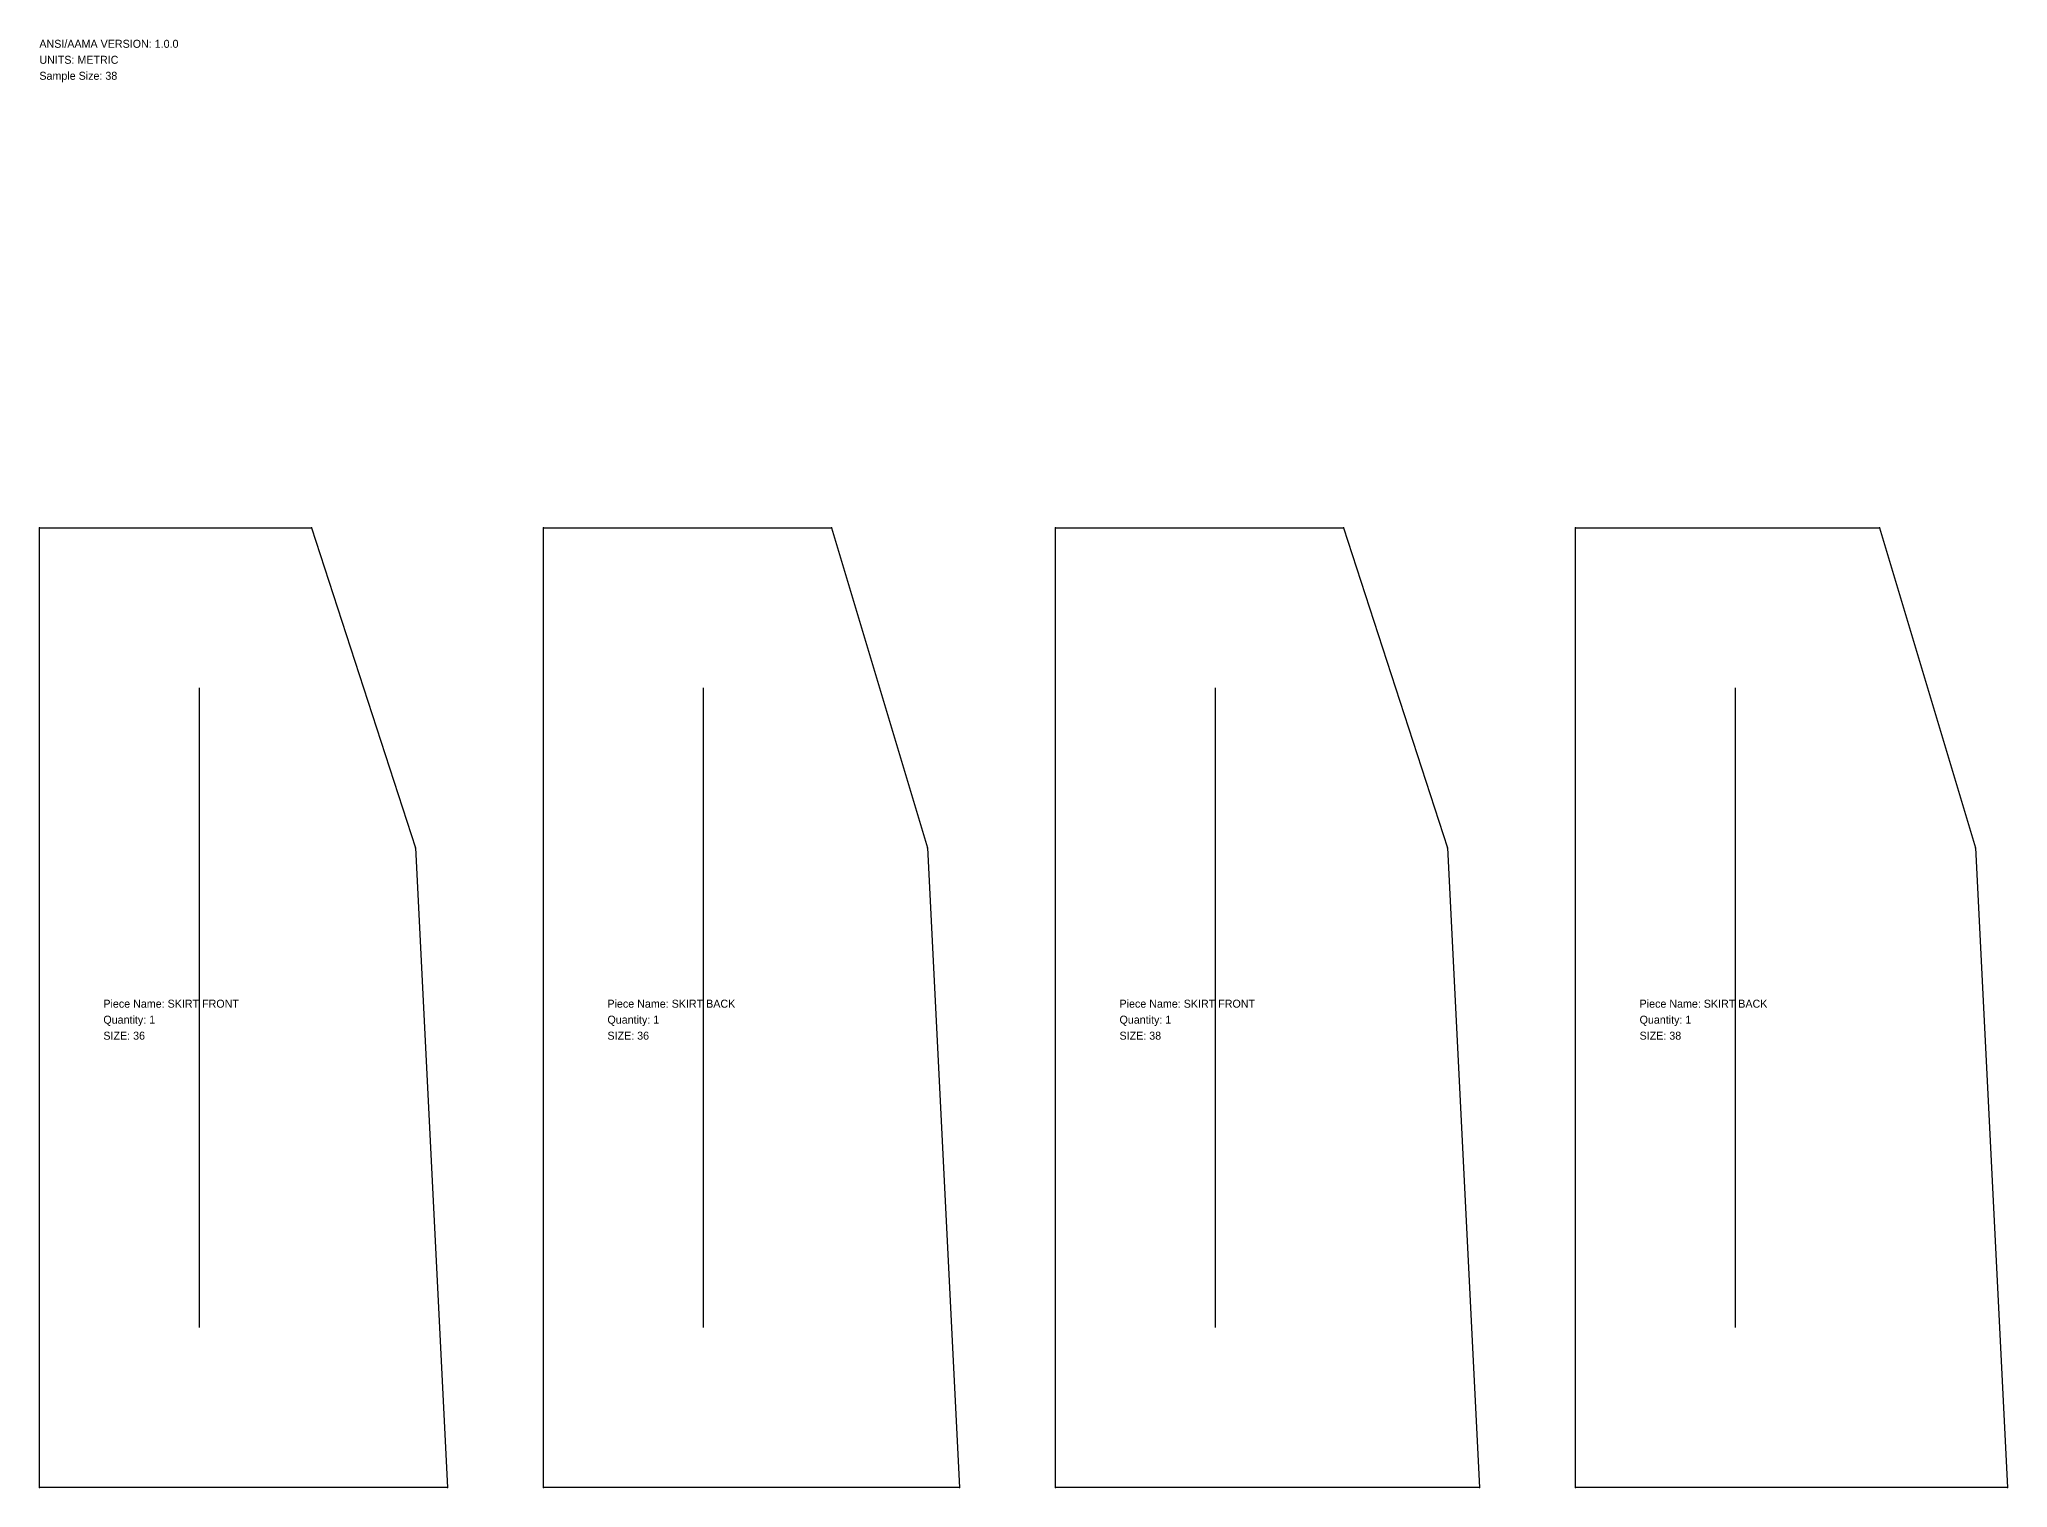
# Model space of a CAD drawing. Header units: metres. Extents: x 0 to 2600, y 0 to 905.
# Drawn here: x 0 to 1230, y 0 to 905 of the extents above; entities that cross this region are included whole.
import ezdxf

# ---------------------------------------------------------------- set-up
doc = ezdxf.new("R2010")
doc.units = ezdxf.units.M

# ---------------------------------------------------------------- blocks, each defined once
blk = doc.blocks.new('SKIRT_FRONT_36')
at = {"layer": '1'}
blk.add_lwpolyline([(0, 600), (170, 600), (235, 400), (255, 0), (0, 0)], close=True, dxfattribs=at)
at = {"layer": '2'}
for p in [(0, 600), (170, 600), (235, 400), (0, 0), (255, 0)]:
    blk.add_point(p, dxfattribs=at)
at = {"layer": '6'}
blk.add_line((0, 0), (0, 600), dxfattribs=at)
at = {"layer": '7'}
blk.add_line((100, 100), (100, 500), dxfattribs=at)
at = {"layer": '1'}
for s, p in [('Quantity: 1', (40, 290)), ('Piece Name: SKIRT FRONT', (40, 300)), ('SIZE: 36', (40, 280))]:
    blk.add_text(s, height=5, dxfattribs=at).set_placement(p)
blk = doc.blocks.new('SKIRT_BACK_36')
at = {"layer": '1'}
blk.add_lwpolyline([(0, 600), (180, 600), (240, 400), (260, 0), (0, 0)], close=True, dxfattribs=at)
at = {"layer": '2'}
for p in [(0, 600), (180, 600), (240, 400), (0, 0), (260, 0)]:
    blk.add_point(p, dxfattribs=at)
at = {"layer": '6'}
blk.add_line((0, 0), (0, 600), dxfattribs=at)
at = {"layer": '7'}
blk.add_line((100, 100), (100, 500), dxfattribs=at)
at = {"layer": '1'}
for s, p in [('Quantity: 1', (40, 290)), ('Piece Name: SKIRT BACK', (40, 300)), ('SIZE: 36', (40, 280))]:
    blk.add_text(s, height=5, dxfattribs=at).set_placement(p)
blk = doc.blocks.new('SKIRT_FRONT_38')
at = {"layer": '1'}
blk.add_lwpolyline([(0, 600), (180, 600), (245, 400), (265, 0), (0, 0)], close=True, dxfattribs=at)
at = {"layer": '2'}
for p in [(0, 600), (180, 600), (245, 400), (0, 0), (265, 0)]:
    blk.add_point(p, dxfattribs=at)
at = {"layer": '6'}
blk.add_line((0, 0), (0, 600), dxfattribs=at)
at = {"layer": '7'}
blk.add_line((100, 100), (100, 500), dxfattribs=at)
at = {"layer": '1'}
for s, p in [('Quantity: 1', (40, 290)), ('Piece Name: SKIRT FRONT', (40, 300)), ('SIZE: 38', (40, 280))]:
    blk.add_text(s, height=5, dxfattribs=at).set_placement(p)
blk = doc.blocks.new('SKIRT_BACK_38')
at = {"layer": '1'}
blk.add_lwpolyline([(0, 600), (190, 600), (250, 400), (270, 0), (0, 0)], close=True, dxfattribs=at)
at = {"layer": '2'}
for p in [(0, 600), (190, 600), (250, 400), (0, 0), (270, 0)]:
    blk.add_point(p, dxfattribs=at)
at = {"layer": '6'}
blk.add_line((0, 0), (0, 600), dxfattribs=at)
at = {"layer": '7'}
blk.add_line((100, 100), (100, 500), dxfattribs=at)
at = {"layer": '1'}
for s, p in [('Quantity: 1', (40, 290)), ('Piece Name: SKIRT BACK', (40, 300)), ('SIZE: 38', (40, 280))]:
    blk.add_text(s, height=5, dxfattribs=at).set_placement(p)

msp = doc.modelspace()

# ---------------------------------------------------------------- block references
for name, p in [('SKIRT_FRONT_36', (0, 0)), ('SKIRT_BACK_36', (315, 0)), ('SKIRT_FRONT_38', (635, 0)), ('SKIRT_BACK_38', (960, 0))]:
    msp.add_blockref(name, p)

# ---------------------------------------------------------------- texts
for s, p in [('ANSI/AAMA VERSION: 1.0.0', (0, 900)), ('UNITS: METRIC', (0, 890)), ('Sample Size: 38', (0, 880))]:
    msp.add_text(s, height=5).set_placement(p)

doc.saveas('drawing.dxf')
